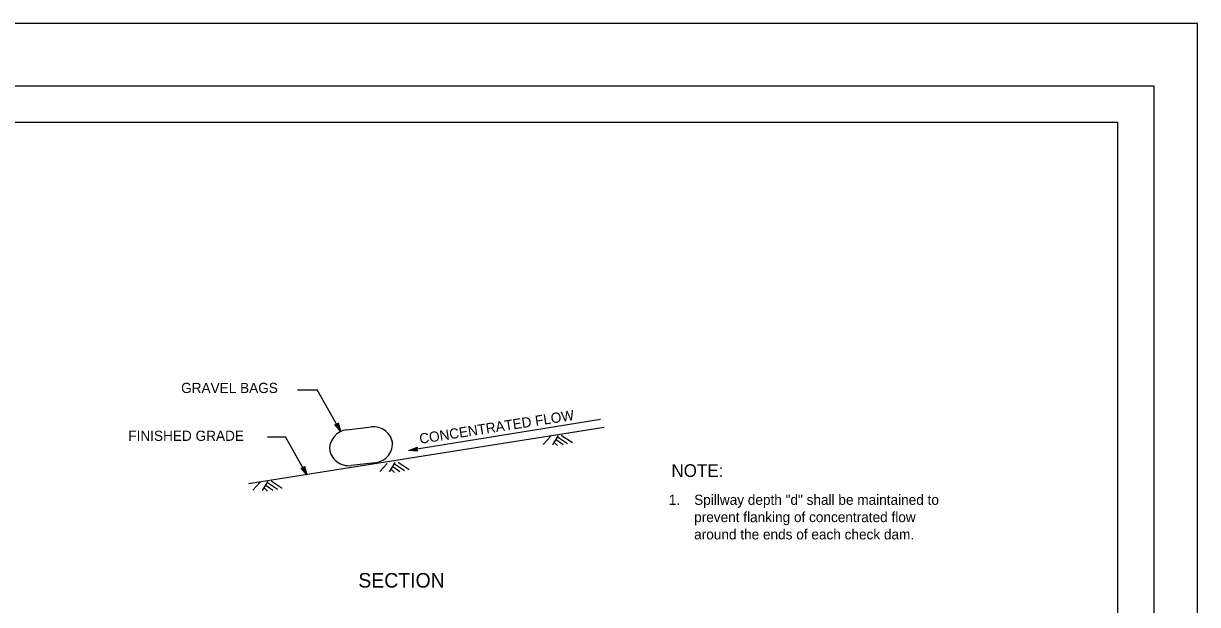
# Model space of a CAD drawing. Extents: x -894 to 866, y -472 to 714.
# Drawn here: x 58 to 866, y 314 to 714 of the extents above; entities that cross this region are included whole.
import ezdxf

# ---------------------------------------------------------------- set-up
doc = ezdxf.new("R2010")
doc.units = 0
for name, color, linetype in [('border_PLOTTING-ELEMENTS', 7, 'Continuous'), ('border_rw_22x34_Cut_Lines', 7, 'Continuous'), ('border_SHEET', 7, 'Continuous'), ('rd_PROFILE-OG', 7, 'Continuous'), ('temp_CONSTRUCTION', 7, 'Continuous'), ('temp_CONSTRUCTION-anno', 7, 'Continuous')]:
    doc.layers.add(name, color=color, linetype=linetype)

msp = doc.modelspace()

# ---------------------------------------------------------------- linework, layer by layer
at = {"layer": 'border_PLOTTING-ELEMENTS'}
for points in [[(-894.04, -472.45), (865.96, -472.45), (865.96, 713.55), (-894.04, 713.55)], [(-864.04, 670.55), (835.96, 670.55), (835.96, -429.45), (-864.04, -429.45)]]:
    msp.add_lwpolyline(points, close=True, dxfattribs=at)
at = {"layer": 'border_rw_22x34_Cut_Lines'}
msp.add_lwpolyline([(-864.04, 670.55), (835.96, 670.55), (835.96, -429.45), (-864.04, -429.45)], close=True, dxfattribs=at)
at = {"layer": 'border_SHEET'}
for p, q in [((-814.04, 645.55), (810.96, 645.55)), ((810.96, 645.55), (810.96, -404.45))]:
    msp.add_line(p, q, dxfattribs=at)
at = {"layer": 'rd_PROFILE-OG'}
for p, q in [((457.6, 435.56), (212.78, 396.58)), ((420.54, 429.33), (415.55, 423.71)), ((425.84, 429.92), (421.93, 423.52)), ((425.49, 428.99), (432.4, 424.54)), ((427.99, 430.15), (435.72, 425.17)), ((423.2, 425.37), (425.5, 423.14)), ((424.53, 427.23), (429.29, 423.82)), ((308.24, 410.69), (303.25, 405.07)), ((313.54, 411.28), (309.63, 404.88)), ((310.9, 406.74), (313.2, 404.5)), ((312.23, 408.6), (316.99, 405.18)), ((313.19, 410.35), (320.1, 405.9)), ((315.69, 411.51), (323.42, 406.54)), ((220.85, 397.86), (215.86, 392.24)), ((226.14, 398.45), (222.24, 392.06)), ((225.8, 397.52), (232.71, 393.07)), ((228.29, 398.68), (236.03, 393.71)), ((223.5, 393.91), (225.81, 391.67)), ((224.83, 395.77), (229.6, 392.36))]:
    msp.add_line(p, q, dxfattribs=at)
at = {"layer": 'temp_CONSTRUCTION'}
for points in [[(280.47, 433.95), (297.12, 435.93)], [(300.06, 411.21), (283.4, 409.24)]]:
    msp.add_lwpolyline(points, dxfattribs=at)
for centre, start, end in [((282.05, 420.57), 96.76724, 186.76724), ((298.71, 422.55), 6.76724, 96.76724), ((281.81, 422.62), 186.76724, 276.76724), ((298.47, 424.59), 276.76724, 6.76724)]:
    msp.add_arc(centre, 13.47, start, end, dxfattribs=at)
at = {"layer": 'temp_CONSTRUCTION-anno'}
for p, q in [((246.45, 461.39), (260.01, 461.39)), ((276.19, 432.87), (260.01, 461.39)), ((276.19, 432.87), (272.23, 437.44)), ((272.23, 437.44), (272.23, 437.44)), ((272.23, 437.44), (273.75, 437.37)), ((275.54, 434.07), (272.65, 437.4)), ((274.9, 435.26), (273.03, 437.41)), ((274.25, 436.46), (273.45, 437.38)), ((273.75, 437.37), (274.54, 438.69)), ((273.91, 437.65), (274.25, 436.46)), ((274.13, 437.97), (274.9, 435.26)), ((274.33, 438.34), (275.55, 434.07)), ((274.54, 438.69), (274.54, 438.69)), ((274.54, 438.69), (276.19, 432.87)), ((455.15, 440.9), (323.17, 419.67)), ((225.82, 429.04), (238.18, 429.04)), ((252.98, 402.98), (238.18, 429.04)), ((276.19, 432.87), (276.19, 432.87)), ((323.17, 419.67), (328.81, 421.84)), ((324.52, 419.88), (328.64, 421.46)), ((325.86, 420.07), (328.52, 421.09)), ((327.2, 420.27), (328.34, 420.71)), ((328.44, 420.18), (327.2, 420.27)), ((328.81, 421.84), (328.23, 420.43)), ((328.23, 420.43), (329.2, 419.24)), ((328.81, 421.84), (328.81, 421.84)), ((329.2, 419.24), (323.17, 419.67)), ((323.17, 419.67), (323.17, 419.67)), ((328.94, 419.56), (324.51, 419.87)), ((328.66, 419.87), (325.86, 420.07)), ((329.2, 419.24), (329.2, 419.24)), ((252.98, 402.98), (249.01, 407.54)), ((249.01, 407.54), (249.01, 407.54)), ((249.01, 407.54), (250.54, 407.48)), ((252.32, 404.18), (249.43, 407.51)), ((251.68, 405.37), (249.81, 407.52)), ((251.03, 406.56), (250.23, 407.48)), ((250.54, 407.48), (251.32, 408.8)), ((250.69, 407.76), (251.03, 406.56)), ((250.91, 408.07), (251.68, 405.37)), ((251.11, 408.44), (252.33, 404.17)), ((251.32, 408.8), (251.32, 408.8)), ((251.32, 408.8), (252.98, 402.98)), ((252.98, 402.98), (252.98, 402.98))]:
    msp.add_line(p, q, dxfattribs=at)

# ---------------------------------------------------------------- texts
for s, height, p in [('GRAVEL BAGS', 7, (166.42, 459.2)), ('FINISHED GRADE', 7, (130.08, 426.26)), ('NOTE:', 8.75, (503.87, 401.43)), ('1.', 7, (502.04, 382.22)), ('Spillway depth "d" shall be maintained to ', 7, (519.51, 382.22)), ('prevent flanking of concentrated flow', 7, (519.51, 370.32)), ('around the ends of each check dam.', 7, (519.51, 358.42)), ('SECTION', 10, (288.38, 325.28))]:
    msp.add_text(s, height=height, dxfattribs=at).set_placement(p)
msp.add_text('CONCENTRATED FLOW', height=7, rotation=8.81539, dxfattribs=at).set_placement((330.94, 424.17))

doc.saveas('drawing.dxf')
